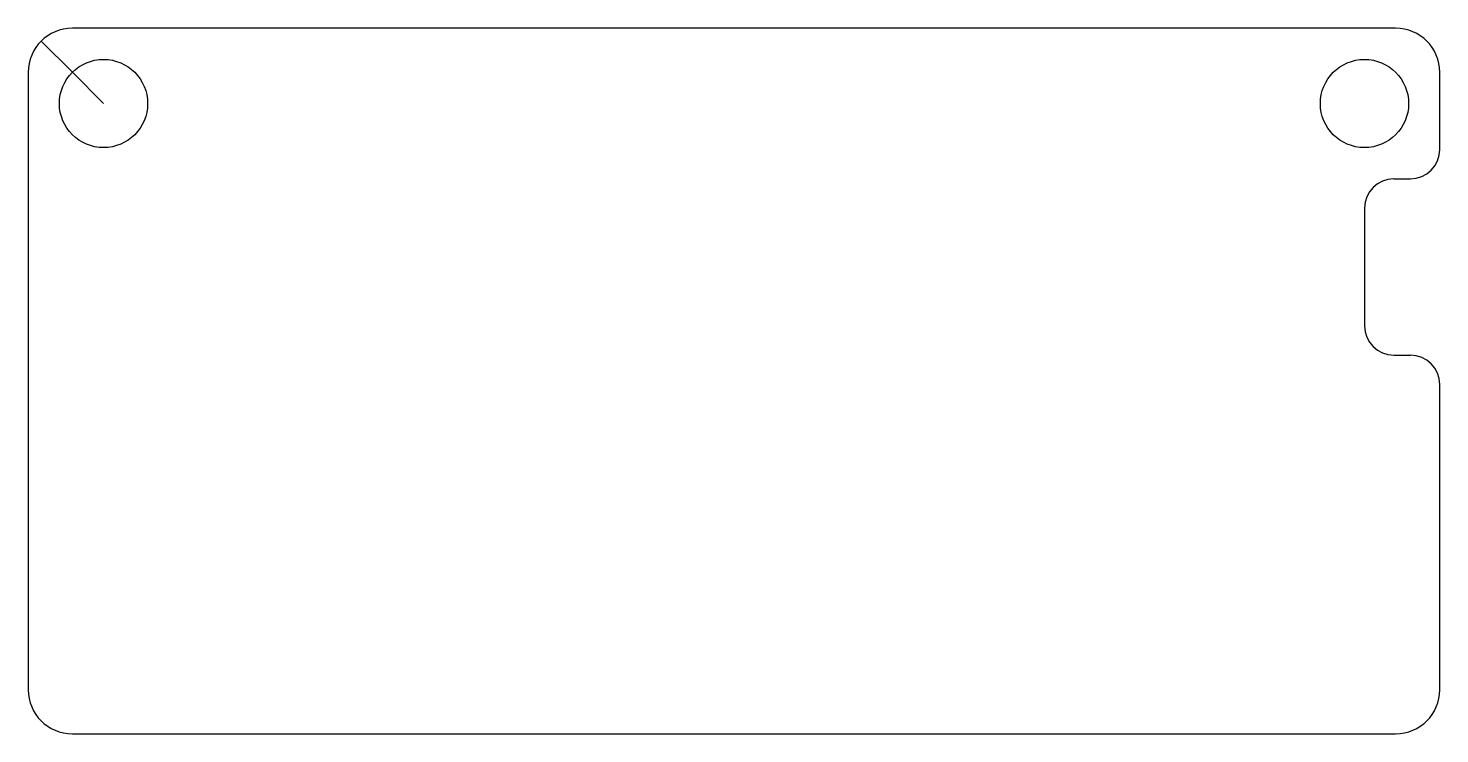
# Model space of a CAD drawing. Extents: x 50 to 98, y 100 to 124.
import ezdxf

# ---------------------------------------------------------------- set-up
doc = ezdxf.new("R2010")
doc.units = 0
doc.layers.get('0').update_dxf_attribs({"linetype": 'CONTINUOUS'})

msp = doc.modelspace()

# ---------------------------------------------------------------- linework, layer by layer
for p, q in [((96.5, 124), (51.5, 124)), ((50, 122.5), (50, 101.5)), ((98, 119.879), (98, 122.5)), ((96.439, 118.879), (97, 118.879)), ((95.439, 117.879), (95.439, 113.879)), ((96.439, 112.879), (97, 112.879)), ((98, 101.5), (98, 111.879)), ((51.5, 100), (96.5, 100))]:
    msp.add_line(p, q)
msp.add_lwpolyline([(50.439, 123.561), (51.5, 122.5), (52.561, 121.439)])
for centre in [(52.561, 121.439), (95.439, 121.439)]:
    msp.add_circle(centre, 1.5)
for centre, radius, start, end in [((51.5, 122.5), 1.5, 90, 180), ((96.5, 122.5), 1.5, 0, 90), ((97, 119.879), 1, 270, 0), ((96.439, 117.879), 1, 90, 180), ((96.439, 113.879), 1, 180, 270), ((97, 111.879), 1, 0, 90), ((51.5, 101.5), 1.5, 180, 270), ((96.5, 101.5), 1.5, 270, 0)]:
    msp.add_arc(centre, radius, start, end)

doc.saveas('drawing.dxf')
